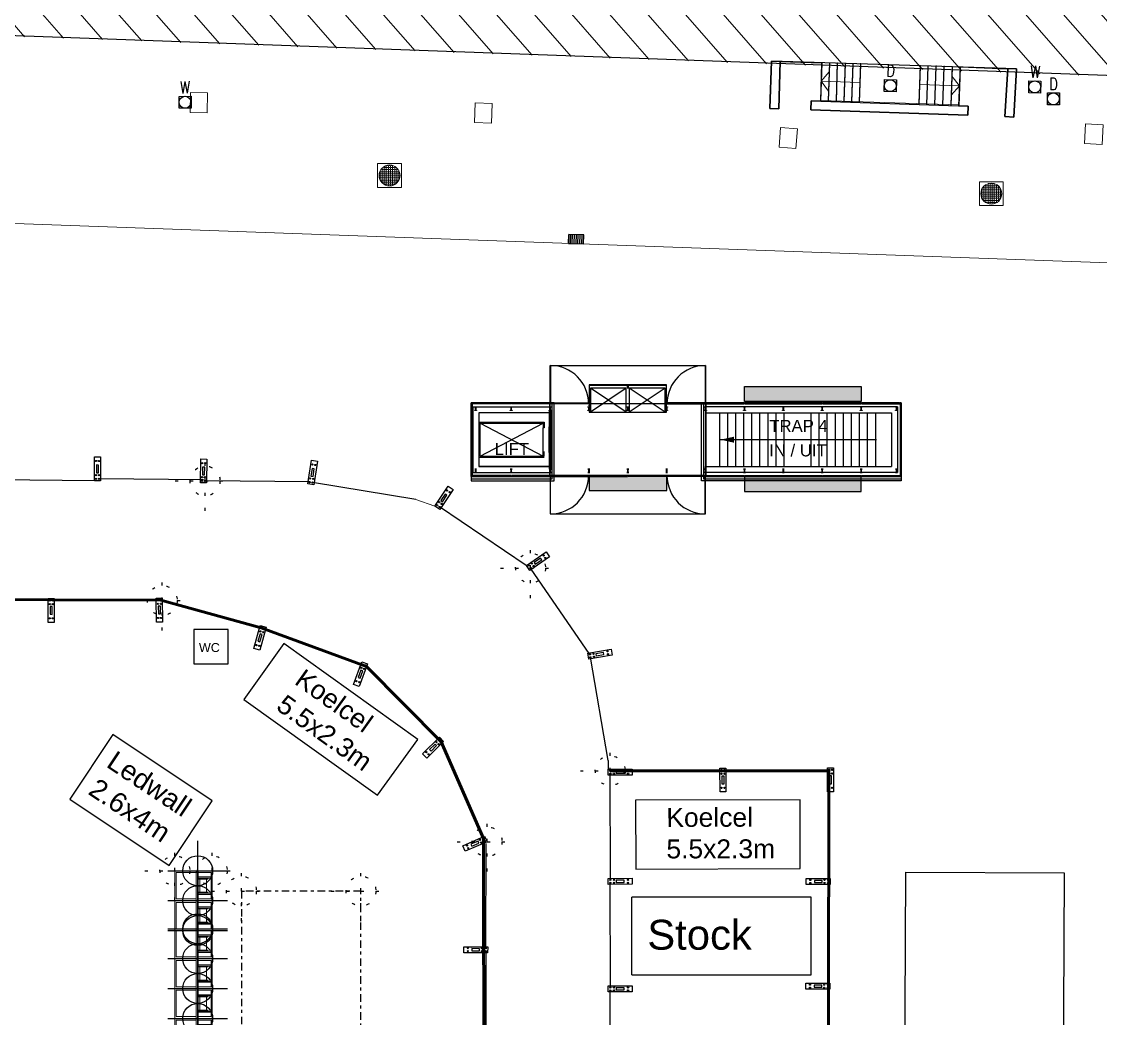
# Model space of a CAD drawing. Header units: metres. Extents: x -30504 to 105656, y -14907 to 193632.
# Drawn here: x 1599.19 to 1635.27, y 405.62 to 438.97 of the extents above; entities that cross this region are included whole.
import ezdxf
from ezdxf.enums import TextEntityAlignment as Align

# ---------------------------------------------------------------- set-up
doc = ezdxf.new("R2010")
doc.units = ezdxf.units.M
doc.header["$PDMODE"] = 34
doc.header["$PDSIZE"] = -2.5
doc.linetypes.add('BATTING', pattern=[0.4001, 0.0001, -0.1, -0.2, -0.1])
doc.linetypes.add('DASHDOT2', pattern=[0.5, 0.25, -0.125, 0, -0.125])
for name, color, linetype in [('0-dekseldrivers', 7, 'Continuous'), ('0-dekselwater', 7, 'Continuous'), ('2-riolering-straatkolk', 7, 'Continuous'), ('2_MET_HERRAS_BACHE', 3, 'Continuous'), ('Crash Barriers', 44, 'Continuous'), ('Koelcel', 162, 'Continuous'), ('MB-smartpoints 2D', 2, 'Continuous'), ('OA-lifthuis-trappen', 7, 'Continuous'), ('OA-lijnafwatering', 7, 'Continuous'), ('OA-meubilair', 2, 'Continuous'), ('Podium en layher', 234, 'Continuous'), ('Sanitair', 132, 'Continuous'), ('Tenten', 20, 'Continuous'), ('Tribunes', 179, 'Continuous'), ('UITZETTEN', 54, 'Continuous'), ('VUILBAK', 3, 'Continuous'), ('Zwart', 250, 'Continuous')]:
    doc.layers.add(name, color=color, linetype=linetype)
for name, color, linetype, lineweight in [('0-WEG-TRAPPEN', 7, 'Continuous', 18), ('Heras', 204, 'Continuous', 35), ('Lichtgrijs', 254, 'Continuous', 9), ('MB-outline 2D', 7, 'Continuous', 5), ('OA-nieuw voorstel', 3, 'Continuous', 5)]:
    doc.layers.add(name, color=color, linetype=linetype, lineweight=lineweight)
doc.styles.add('AQUAFIN', font='simplex.shx', dxfattribs={"width": 0.8})
doc.styles.add('DIM', font='arial.ttf')
doc.styles.get("Standard").update_dxf_attribs({"font": 'arial.ttf'})

# ---------------------------------------------------------------- blocks, each defined once
blk = doc.blocks.new('A$C072E088F')
at = {"layer": '2-riolering-straatkolk', "ltscale": 2}
h = blk.add_hatch(dxfattribs=at)
h.set_pattern_fill('LINE', color=256, scale=0.002, angle=90, style=0)
h.set_pattern_definition([(90, (5.599079, -6.4654274), (-0.00635, 4e-19), [])])
h.paths.add_polyline_path([(0, -0.03), (0.05, -0.03), (0.05, 0), (0, 0)])
at = {"layer": '2-riolering-straatkolk', "color": 1}
blk.add_lwpolyline([(0, -0.03), (0.05, -0.03), (0.05, 0), (0, 0)], close=True, dxfattribs=at)
blk = doc.blocks.new('dekselwater')
at = {"layer": '0-dekselwater', "linetype": 'ByBlock'}
blk.add_lwpolyline([(-0.04, 0.04), (0.04, 0.04), (0.04, -0.04), (-0.04, -0.04)], close=True, dxfattribs=at)
blk.add_circle((0, 0), 0.04, dxfattribs=at)
at = {"layer": '0-dekselwater', "style": 'AQUAFIN', "width": 0.8}
blk.add_text('W', height=0.08, dxfattribs=at).set_placement((0, 0.1), align=Align.MIDDLE)
blk = doc.blocks.new('dekseldrivers')
at = {"layer": '0-dekselwater', "linetype": 'ByBlock'}
blk.add_lwpolyline([(-0.04, 0.04), (0.04, 0.04), (0.04, -0.04), (-0.04, -0.04)], close=True, dxfattribs=at)
blk.add_circle((0, 0), 0.04, dxfattribs=at)
at = {"layer": '0-dekselwater', "style": 'AQUAFIN', "width": 0.8}
blk.add_text('D', height=0.08, dxfattribs=at).set_placement((0, 0.1), align=Align.MIDDLE)
blk = doc.blocks.new('HERRAS_BACHE')
at = {"layer": '2_MET_HERRAS_BACHE'}
for p, q in [((104131782, 193256129), (104134959, 193254662)), ((104134607, 193254018), (104134942, 193254744)), ((104134888, 193254472), (104134779, 193254236)), ((104135124, 193254660), (104134789, 193253934)), ((104134843, 193254206), (104134952, 193254443)), ((104134952, 193254443), (104134888, 193254472)), ((104134942, 193254744), (104135124, 193254660)), ((104134779, 193254236), (104134843, 193254206)), ((104134789, 193253934), (104134607, 193254018))]:
    blk.add_line(p, q, dxfattribs=at)
for centre in [(104134908, 193254551), (104134959, 193254662), (104134999, 193254509), (104135050, 193254620), (104134709, 193254120), (104134800, 193254078)]:
    blk.add_circle(centre, 21, dxfattribs=at)
blk = doc.blocks.new('B100000')
at = {"layer": 'MB-outline 2D'}
for p, q in [((60, 46), (0, 46)), ((940, 46), (1000, 46)), ((60, -12), (0, -12)), ((722, -75), (278, -75)), ((722, -300), (278, -300)), ((940, -12), (1000, -12)), ((248, -448), (752, -448))]:
    blk.add_line(p, q, dxfattribs=at)
for points in [[(0, -488), (1000, -488), (1000, 762), (0, 762)], [(940, 46), (940, 722), (60, 722), (60, 46)]]:
    blk.add_lwpolyline(points, close=True, dxfattribs=at)
for points in [[(792, -448), (940, -448), (940, -12), (60, -12), (60, -448), (208, -448)], [(208, -12), (208, -482), (248, -482), (248, -12)], [(278, -12), (278, -335), (248, -335)], [(722, -12), (722, -335), (752, -335)], [(792, -12), (792, -482), (752, -482), (752, -12)]]:
    blk.add_lwpolyline(points, dxfattribs=at)
at = {"layer": 'MB-smartpoints 2D'}
for p in [(0, 0), (1000, 0)]:
    blk.add_point(p, dxfattribs=at)

msp = doc.modelspace()

# ---------------------------------------------------------------- hatches: boundary and pattern name
at = {"layer": 'Lichtgrijs'}
h = msp.add_hatch(dxfattribs=at)
h.set_pattern_fill('ANSI31', color=256, scale=0.3, angle=86.11, style=0)
h.set_pattern_definition([(131.11, (1513.5605, 374.4506), (-0.71766, -0.626275), [])])
edge = h.paths.add_edge_path()
edge.add_line((1586.159, 464.777), (1585.634, 455.959))
edge.add_line((1585.634, 455.959), (1600.062, 455.17))
edge.add_line((1600.062, 455.17), (1600.058, 454.514))
edge.add_arc((1608.286, 456.721), 8.519, 195.0182, 262.3902)
edge.add_line((1607.158, 448.278), (1628.207, 447.614))
edge.add_line((1628.207, 447.614), (1628.207, 445.077))
edge.add_line((1628.207, 445.077), (1673.969, 443.052))
edge.add_line((1673.969, 443.052), (1673.607, 443.117))
edge.add_line((1673.607, 443.117), (1673.969, 443.052))
edge.add_line((1673.969, 443.052), (1674.166, 445.626))
edge.add_line((1674.166, 445.626), (1687.04, 445.082))
edge.add_line((1687.04, 445.082), (1686.859, 443.083))
edge.add_line((1686.859, 443.083), (1683.22, 443.253))
edge.add_line((1683.22, 443.253), (1682.1, 435.257))
edge.add_line((1682.1, 435.257), (1661.069, 436.172))
edge.add_line((1661.069, 436.172), (1661.064, 436.057))
edge.add_line((1661.064, 436.057), (1660.894, 436.066))
edge.add_line((1660.894, 436.066), (1660.89, 435.994))
edge.add_line((1660.89, 435.994), (1660.181, 436.025))
edge.add_line((1660.181, 436.025), (1660.159, 436.087))
edge.add_line((1660.159, 436.087), (1660.132, 436.087))
edge.add_line((1660.132, 436.087), (1659.932, 436.38))
edge.add_line((1659.932, 436.38), (1656.725, 436.534))
edge.add_line((1656.725, 436.534), (1656.426, 436.285))
edge.add_line((1656.426, 436.285), (1656.377, 436.285))
edge.add_line((1656.377, 436.285), (1656.375, 436.227))
edge.add_line((1656.375, 436.227), (1655.648, 436.258))
edge.add_line((1655.648, 436.258), (1655.65, 436.317))
edge.add_line((1655.65, 436.317), (1655.48, 436.324))
edge.add_line((1655.48, 436.324), (1655.484, 436.41))
edge.add_line((1655.484, 436.41), (1589.434, 438.819))
edge.add_line((1589.434, 438.819), (1589.77, 448.488))
edge.add_line((1589.77, 448.488), (1577.631, 448.609))
edge.add_line((1577.631, 448.609), (1577.789, 454.997))
edge.add_line((1577.789, 454.997), (1581.141, 454.913))
edge.add_line((1581.141, 454.913), (1581.419, 458.719))
edge.add_line((1581.419, 458.719), (1583.577, 458.591))
edge.add_line((1583.577, 458.591), (1583.717, 460.934))
edge.add_line((1583.717, 460.934), (1581.558, 461.062))
edge.add_line((1581.558, 461.062), (1581.631, 462.246))
edge.add_line((1581.631, 462.246), (1582.446, 462.196))
edge.add_line((1582.446, 462.196), (1582.6, 464.777))
edge.add_line((1582.6, 464.777), (1586.159, 464.777))
h = msp.add_hatch(dxfattribs=at)
h.set_pattern_fill('ANGLE', color=256, scale=0.01, style=0)
h.set_pattern_definition([(0.008657, (1389.75616, 432.79248), (-1.0553e-05, 0.06985), [0.0508, -0.01905]), (90.008657, (1389.75616, 432.79248), (-0.06985, -1.0553e-05), [0.0508, -0.01905])])
h.paths.add_polyline_path([(1611.149, 433.819, 1), (1611.849, 433.819, 1)])
h = msp.add_hatch(dxfattribs=at)
h.set_pattern_fill('ANGLE', color=256, scale=0.01, style=0)
h.set_pattern_definition([(0.008657, (1409.87874, 432.18364), (-1.0553e-05, 0.06985), [0.0508, -0.01905]), (90.008657, (1409.87874, 432.18364), (-0.06985, -1.0553e-05), [0.0508, -0.01905])])
h.paths.add_polyline_path([(1631.271, 433.21, 1), (1631.971, 433.21, 1)])
at = {"layer": 'OA-meubilair', "linetype": 'Continuous'}
h = msp.add_hatch(color=253, dxfattribs=at)
h.paths.add_polyline_path([(1627.266, 426.76), (1623.366, 426.76), (1623.366, 426.26), (1627.266, 426.26)])
h.paths.add_polyline_path([(1627.266, 423.749), (1623.366, 423.749), (1623.366, 423.249), (1627.266, 423.249)])
h.paths.add_polyline_path([(1620.77, 423.779), (1618.17, 423.779), (1618.17, 423.279), (1620.77, 423.279)])

# ---------------------------------------------------------------- linework, layer by layer
at = {"layer": '0-WEG-TRAPPEN'}
for p, q in [((1625.93, 436.969), (1626.201, 437.28)), ((1627.226, 436.928), (1625.93, 436.969)), ((1625.93, 436.969), (1626.179, 436.64)), ((1630.304, 437.143), (1630.561, 436.822)), ((1629.216, 436.865), (1630.561, 436.822)), ((1630.561, 436.822), (1630.278, 436.508)), ((1625.908, 436.328), (1630.535, 436.177))]:
    msp.add_line(p, q, dxfattribs=at)
for points in [[(1625.908, 436.328), (1625.952, 437.61)], [(1626.169, 436.32), (1626.212, 437.601)], [(1626.429, 436.311), (1626.472, 437.592)], [(1626.689, 436.303), (1626.732, 437.583)], [(1626.949, 436.294), (1626.992, 437.575)], [(1627.252, 437.57), (1627.2, 436.286)], [(1629.195, 436.221), (1629.237, 437.509)], [(1629.507, 437.501), (1629.455, 436.212)], [(1629.777, 437.492), (1629.725, 436.203)], [(1630.047, 437.484), (1629.995, 436.194)], [(1630.317, 437.476), (1630.265, 436.186)], [(1630.587, 437.468), (1630.535, 436.177)]]:
    msp.add_lwpolyline(points, dxfattribs=at)
at = {"layer": 'Heras', "linetype": 'Continuous', "lineweight": 60}
for points in [[(1575.055, 419.701), (1603.848, 419.615), (1607.206, 418.686), (1610.726, 417.393), (1613.224, 414.878), (1614.636, 411.646), (1614.669, 386.256), (1612.995, 383.178), (1610.164, 380.88)], [(1618.878, 413.908), (1626.191, 413.908), (1626.156, 388.581), (1618.876, 388.558)]]:
    msp.add_lwpolyline(points, dxfattribs=at)
at = {"layer": 'Koelcel', "linetype": 'Continuous'}
for points in [[(1606.629, 416.289), (1611.099, 413.085), (1612.439, 414.955), (1607.968, 418.158)], [(1619.732, 410.619), (1625.232, 410.632), (1625.227, 412.932), (1619.727, 412.919)]]:
    msp.add_lwpolyline(points, close=True, dxfattribs=at)
at = {"layer": 'Lichtgrijs'}
for points in [[(1605.41, 436.579), (1604.846, 436.59), (1604.834, 435.93), (1605.398, 435.919)], [(1614.926, 436.231), (1614.36, 436.246), (1614.343, 435.586), (1614.909, 435.571)], [(1635.362, 435.511), (1634.772, 435.546), (1634.734, 434.887), (1635.324, 434.853)], [(1625.144, 435.381), (1624.577, 435.428), (1624.523, 434.77), (1625.09, 434.724)]]:
    msp.add_lwpolyline(points, close=True, dxfattribs=at)
for points in [[(1502.56, 435.684), (1637.4, 430.83)], [(1611.099, 433.419), (1611.099, 434.219), (1611.899, 434.219), (1611.899, 433.419), (1611.099, 433.419)], [(1631.221, 432.81), (1631.221, 433.61), (1632.021, 433.61), (1632.021, 432.81), (1631.221, 432.81)]]:
    msp.add_lwpolyline(points, dxfattribs=at)
for centre in [(1611.499, 433.819), (1631.621, 433.21)]:
    msp.add_circle(centre, 0.35, dxfattribs=at)
at = {"layer": 'OA-lifthuis-trappen', "color": 3, "ltscale": 5}
msp.add_line((1618.176, 426.11, 0.002), (1618.176, 426.13, 0.002), dxfattribs=at)
at = {"layer": 'OA-lifthuis-trappen', "linetype": 'Continuous', "elevation": 0.002}
for points in [[(1620.756, 426.81), (1618.178, 426.81), (1618.178, 425.899), (1620.756, 425.899)], [(1614.226, 423.749), (1616.856, 423.749), (1616.856, 426.211), (1614.226, 426.211)], [(1614.226, 423.749), (1616.856, 423.749), (1616.856, 426.21), (1614.226, 426.21)], [(1628.606, 423.749), (1622.076, 423.749), (1622.076, 426.211), (1628.606, 426.211)]]:
    msp.add_lwpolyline(points, close=True, dxfattribs=at)
at = {"layer": 'OA-lijnafwatering'}
for p, q in [((1616.933, 423.674, 0.002), (1616.933, 426.211, 0.002)), ((1622.001, 426.211, 0.002), (1622.001, 423.672, 0.002)), ((1614.226, 423.674, 0.002), (1616.933, 423.674, 0.002)), ((1622.001, 423.672, 0.002), (1628.606, 423.674, 0.002))]:
    msp.add_line(p, q, dxfattribs=at)
at = {"layer": 'OA-lijnafwatering', "linetype": 'Continuous', "elevation": 0.002}
msp.add_lwpolyline([(1614.226, 423.749), (1614.226, 423.599), (1617.006, 423.599), (1617.006, 426.211), (1616.856, 426.21), (1616.856, 423.749), (1614.226, 423.749)], dxfattribs=at)
at = {"layer": 'OA-lijnafwatering', "elevation": 0.002}
msp.add_lwpolyline([(1622.076, 426.211), (1622.076, 423.749), (1628.606, 423.749), (1628.606, 423.599), (1622.076, 423.599), (1621.926, 423.599), (1621.926, 426.211)], close=True, dxfattribs=at)
at = {"layer": 'OA-nieuw voorstel'}
msp.add_line((1612.377, 422.981), (1613.01, 422.758), dxfattribs=at)
at = {"layer": 'Podium en layher', "linetype": 'DASHDOT2'}
msp.add_lwpolyline([(1606.543, 391.781), (1610.543, 391.781), (1610.543, 409.881), (1606.543, 409.881)], close=True, dxfattribs=at)
at = {"layer": 'Sanitair'}
for p, q in [((1606.103, 418.63, 0.036), (1604.953, 418.63, 0.036)), ((1604.953, 418.63, 0.036), (1604.953, 417.48, 0.036)), ((1606.103, 417.48, 0.036), (1606.103, 418.63, 0.036)), ((1604.953, 417.48, 0.036), (1606.103, 417.48, 0.036))]:
    msp.add_line(p, q, dxfattribs=at)
at = {"layer": 'Tenten', "color": 116, "true_color": 0x136734}
for p, q in [((1625.598, 409.677), (1619.598, 409.677)), ((1619.598, 407.077), (1619.598, 409.677)), ((1625.598, 407.077), (1625.598, 409.677)), ((1619.598, 407.077), (1625.598, 407.077))]:
    msp.add_line(p, q, dxfattribs=at)
at = {"layer": 'Tribunes', "color": 18, "true_color": 0x000000}
msp.add_lwpolyline([(1633.932, 385.066), (1628.64, 385.093), (1628.766, 410.515), (1634.058, 410.489)], close=True, dxfattribs=at)
at = {"layer": 'UITZETTEN', "linetype": 'BATTING'}
for p in [(1605.328, 423.602), (1616.213, 420.685), (1603.898, 419.603), (1618.878, 413.908), (1614.758, 411.535), (1604.32, 410.563), (1605.57, 410.563), (1606.543, 409.881), (1610.543, 409.881)]:
    msp.add_point(p, dxfattribs=at)
at = {"layer": 'VUILBAK'}
msp.add_line((1618.812, 414.253), (1618.81, 413.958), dxfattribs=at)
at = {"layer": 'Zwart'}
for p, q in [((1655.486, 436.44), (1589.435, 438.839)), ((1614.281, 426.08, 0.002), (1616.866, 426.08, 0.002)), ((1614.281, 426.08, 0.002), (1614.281, 423.88, 0.002)), ((1616.866, 426.08, 0.002), (1616.866, 425.952, 0.002)), ((1628.486, 426.08, 0.002), (1628.486, 423.879, 0.002)), ((1614.481, 425.88, 0.002), (1614.481, 424.08, 0.002)), ((1616.834, 425.96, 0.002), (1616.834, 423.999, 0.002)), ((1616.884, 425.96, 0.002), (1616.884, 423.999, 0.002)), ((1622.806, 424.08, 0.002), (1622.806, 425.88, 0.002)), ((1623.076, 424.08, 0.002), (1623.076, 425.88, 0.002)), ((1623.346, 424.08, 0.002), (1623.346, 425.88, 0.002)), ((1623.616, 424.08, 0.002), (1623.616, 425.88, 0.002)), ((1623.886, 424.08, 0.002), (1623.886, 425.88, 0.002)), ((1624.156, 424.08, 0.002), (1624.156, 425.88, 0.002)), ((1624.426, 424.08, 0.002), (1624.426, 425.88, 0.002)), ((1624.696, 424.08, 0.002), (1624.696, 425.88, 0.002)), ((1625.596, 424.08, 0.002), (1625.596, 425.88, 0.002)), ((1625.866, 424.08, 0.002), (1625.866, 425.88, 0.002)), ((1626.136, 424.08, 0.002), (1626.136, 425.88, 0.002)), ((1626.406, 424.08, 0.002), (1626.406, 425.88, 0.002)), ((1626.676, 424.08, 0.002), (1626.676, 425.88, 0.002)), ((1626.946, 424.08, 0.002), (1626.946, 425.88, 0.002)), ((1627.216, 424.08, 0.002), (1627.216, 425.88, 0.002)), ((1627.486, 424.08, 0.002), (1627.486, 425.88, 0.002)), ((1627.756, 424.08, 0.002), (1627.756, 425.88, 0.002)), ((1628.286, 425.88, 0.002), (1628.286, 424.08, 0.002)), ((1614.495, 425.565, 0.002), (1616.666, 425.565, 0.002)), ((1614.495, 424.395, 0.002), (1614.495, 425.565, 0.002)), ((1614.495, 424.395, 0.002), (1614.495, 425.565, 0.002)), ((1614.531, 425.53, 0.002), (1616.631, 424.43, 0.002)), ((1614.531, 424.43, 0.002), (1616.631, 425.53, 0.002)), ((1614.531, 424.43, 0.002), (1614.531, 425.53, 0.002)), ((1614.531, 425.53, 0.002), (1616.666, 425.53, 0.002)), ((1616.631, 425.53, 0.002), (1616.631, 425.377, 0.002)), ((1616.666, 425.377, 0.002), (1616.631, 425.377, 0.002)), ((1616.631, 424.582, 0.002), (1616.631, 425.377, 0.002)), ((1616.666, 425.565, 0.002), (1616.666, 425.377, 0.002)), ((1616.849, 425.41, 0.002), (1616.899, 425.41, 0.002)), ((1627.786, 424.98, 0.002), (1622.566, 424.981, 0.002)), ((1614.495, 424.395, 0.002), (1616.666, 424.395, 0.002)), ((1614.495, 424.395, 0.002), (1616.666, 424.395, 0.002)), ((1614.531, 424.43, 0.002), (1616.666, 424.43, 0.002)), ((1616.631, 424.43, 0.002), (1616.631, 424.582, 0.002)), ((1616.666, 424.43, 0.002), (1616.666, 424.582, 0.002)), ((1614.481, 424.08, 0.002), (1616.766, 424.08, 0.002)), ((1616.816, 424.08, 0.002), (1614.481, 424.08, 0.002)), ((1616.866, 423.88, 0.002), (1616.866, 424.08, 0.002)), ((1616.866, 424.028, 0.002), (1616.866, 424.08, 0.002)), ((1616.866, 423.88, 0.002), (1616.866, 424.008, 0.002)), ((1614.281, 423.88, 0.002), (1616.866, 423.88, 0.002))]:
    msp.add_line(p, q, dxfattribs=at)
at = {"layer": 'Zwart', "color": 250}
for points in [[(1624.561, 437.636), (1624.512, 436.051), (1624.212, 436.061), (1624.266, 437.646)], [(1624.266, 437.643), (1624.212, 436.061), (1624.512, 436.05), (1624.561, 437.633), (1625.94, 437.589), (1625.908, 436.308), (1625.599, 436.318), (1625.589, 436.018), (1630.833, 435.84), (1630.843, 436.139), (1630.534, 436.15), (1630.589, 437.452), (1632.17, 437.39), (1632.071, 435.789), (1632.369, 435.77), (1632.469, 437.381)], [(1632.469, 437.381), (1632.369, 435.77), (1632.071, 435.789), (1632.171, 437.399)], [(1625.599, 436.318), (1630.843, 436.139), (1630.833, 435.84), (1625.589, 436.018)]]:
    msp.add_lwpolyline(points, close=True, dxfattribs=at)
for points in [[(1625.952, 437.589), (1625.908, 436.308)], [(1626.212, 437.58), (1626.168, 436.299)], [(1626.472, 437.571), (1626.428, 436.29)], [(1626.732, 437.562), (1626.688, 436.281)], [(1626.993, 437.553), (1626.948, 436.272)], [(1627.244, 437.545), (1627.199, 436.264)], [(1629.239, 437.477), (1629.194, 436.196)], [(1629.498, 437.468), (1629.453, 436.187)], [(1629.768, 437.459), (1629.723, 436.178)], [(1630.038, 437.449), (1629.994, 436.168)], [(1630.308, 437.44), (1630.264, 436.159)], [(1630.578, 437.431), (1630.534, 436.15)]]:
    msp.add_lwpolyline(points, dxfattribs=at)
at = {"layer": 'Zwart', "color": 250, "elevation": 0.002}
for points in [[(1616.866, 426.181), (1616.866, 427.461), (1622.066, 427.461), (1622.066, 426.181)], [(1618.216, 426.7), (1618.216, 425.9), (1619.416, 425.9), (1619.416, 426.7)], [(1619.516, 426.7), (1619.516, 425.9), (1620.716, 425.9), (1620.716, 426.7)], [(1615.556, 426.181), (1614.276, 426.181), (1614.276, 426.211), (1615.556, 426.211), (1615.556, 426.181)], [(1616.834, 424.55), (1616.834, 425.41), (1616.884, 425.41), (1616.884, 424.55)], [(1615.556, 423.779), (1614.276, 423.779), (1614.276, 423.749), (1615.556, 423.749), (1615.556, 423.779)], [(1616.866, 423.779), (1616.866, 422.499), (1622.066, 422.499), (1622.066, 423.779)]]:
    msp.add_lwpolyline(points, close=True, dxfattribs=at)
for points in [[(1616.876, 427.461), (1616.876, 426.181)], [(1622.056, 427.461), (1622.056, 426.181)], [(1620.756, 426.08), (1620.756, 426.81), (1619.476, 426.81), (1619.476, 426.726), (1619.456, 426.726), (1619.456, 426.81), (1618.176, 426.81), (1618.176, 426.08)], [(1618.186, 426.08), (1618.186, 426.8), (1619.446, 426.8), (1619.446, 426.716), (1619.486, 426.716), (1619.486, 426.8), (1620.746, 426.8), (1620.746, 426.08)], [(1619.416, 425.9), (1618.216, 426.7)], [(1619.416, 426.7), (1618.216, 425.9)], [(1620.716, 425.9), (1619.516, 426.7)], [(1620.716, 426.7), (1619.516, 425.9)], [(1614.256, 426.21), (1614.256, 423.749), (1614.226, 423.749), (1614.226, 426.21), (1614.256, 426.21)], [(1615.576, 426.211), (1616.856, 426.211), (1616.856, 426.181), (1616.856, 426.181), (1615.576, 426.181), (1615.576, 426.211)], [(1616.876, 426.211), (1618.156, 426.211), (1618.156, 426.181), (1616.876, 426.181), (1616.876, 426.211)], [(1622.056, 426.211), (1620.776, 426.211), (1620.776, 426.181), (1622.056, 426.181), (1622.056, 426.211)], [(1628.486, 426.08), (1622.066, 426.08), (1622.066, 425.88), (1628.286, 425.88)], [(1622.076, 426.211), (1622.076, 426.181), (1623.356, 426.181), (1623.356, 426.211), (1622.076, 426.211)], [(1623.376, 426.211), (1623.376, 426.181), (1624.656, 426.181), (1624.656, 426.211), (1623.376, 426.211), (1623.376, 426.211)], [(1624.676, 426.211), (1624.676, 426.181), (1625.956, 426.181), (1625.956, 426.211), (1624.676, 426.211), (1624.676, 426.211)], [(1625.976, 426.211), (1625.976, 426.181), (1627.256, 426.181), (1627.256, 426.211), (1625.976, 426.211), (1625.976, 426.211)], [(1627.276, 426.211), (1627.276, 426.181), (1628.556, 426.181), (1628.556, 426.211), (1627.276, 426.211), (1627.276, 426.211)], [(1628.576, 426.21), (1628.576, 423.749), (1628.606, 423.749), (1628.606, 426.21), (1628.576, 426.21)], [(1616.834, 425.88), (1614.481, 425.88), (1614.481, 424.08), (1616.834, 424.08)], [(1622.536, 425.88), (1622.536, 424.08)], [(1628.486, 423.879), (1622.066, 423.879), (1622.066, 424.08), (1628.286, 424.08)], [(1614.226, 423.749), (1614.256, 423.749)], [(1615.576, 423.749), (1616.856, 423.749), (1616.856, 423.779), (1616.856, 423.779), (1615.576, 423.779), (1615.576, 423.749)], [(1616.876, 423.749), (1618.156, 423.749), (1618.156, 423.779), (1616.876, 423.779), (1616.876, 423.749)], [(1616.876, 422.499), (1616.876, 423.779)], [(1618.176, 423.749), (1619.456, 423.749), (1619.456, 423.779), (1618.176, 423.779), (1618.176, 423.749)], [(1620.756, 423.749), (1619.476, 423.749), (1619.476, 423.779), (1620.756, 423.779), (1620.756, 423.749)], [(1622.056, 423.749), (1620.776, 423.749), (1620.776, 423.779), (1622.056, 423.779), (1622.056, 423.749)], [(1622.056, 422.499), (1622.056, 423.779)], [(1622.076, 423.749), (1622.076, 423.779), (1623.356, 423.779), (1623.356, 423.749)], [(1623.356, 423.749), (1622.076, 423.749), (1622.076, 423.749)], [(1623.376, 423.749), (1623.376, 423.779), (1624.656, 423.779), (1624.656, 423.749), (1623.376, 423.749), (1623.376, 423.749)], [(1624.676, 423.749), (1624.676, 423.779), (1625.956, 423.779), (1625.956, 423.749), (1624.676, 423.749), (1624.676, 423.749)], [(1625.976, 423.749), (1625.976, 423.779), (1627.256, 423.779), (1627.256, 423.749), (1625.976, 423.749), (1625.976, 423.749)], [(1627.276, 423.749), (1627.276, 423.779), (1628.556, 423.779), (1628.556, 423.749), (1627.276, 423.749), (1627.276, 423.749)]]:
    msp.add_lwpolyline(points, dxfattribs=at)
at = {"layer": 'Zwart', "color": 250, "ltscale": 5, "elevation": 0.002}
for points in [[(1623.366, 426.76), (1627.266, 426.76), (1627.266, 426.26), (1623.366, 426.26)], [(1618.17, 423.279), (1620.77, 423.279), (1620.77, 423.779), (1618.17, 423.779)], [(1623.366, 423.249), (1627.266, 423.249), (1627.266, 423.749), (1623.366, 423.749)]]:
    msp.add_lwpolyline(points, close=True, dxfattribs=at)
at = {"layer": 'Zwart', "color": 250, "elevation": 0.002}
for points in [[(1614.346, 425.96), (1614.346, 425.966), (1614.369, 425.966, 0.414214), (1614.376, 425.973), (1614.376, 426.067, 0.414214), (1614.369, 426.074), (1614.346, 426.074), (1614.346, 426.08), (1614.41, 426.08), (1614.41, 426.074), (1614.387, 426.074, 0.414214), (1614.38, 426.067), (1614.38, 425.973, 0.414214), (1614.387, 425.966), (1614.41, 425.966), (1614.41, 425.96)], [(1615.534, 425.96), (1615.534, 425.966), (1615.557, 425.966, 0.414214), (1615.564, 425.973), (1615.564, 426.067, 0.414214), (1615.557, 426.074), (1615.534, 426.074), (1615.534, 426.08), (1615.598, 426.08), (1615.598, 426.074), (1615.575, 426.074, 0.414214), (1615.568, 426.067), (1615.568, 425.973, 0.414214), (1615.575, 425.966), (1615.598, 425.966), (1615.598, 425.96)], [(1616.834, 425.96), (1616.834, 425.966), (1616.857, 425.966, 0.414214), (1616.864, 425.973), (1616.864, 426.067, 0.414214), (1616.857, 426.074), (1616.834, 426.074), (1616.834, 426.08), (1616.898, 426.08), (1616.898, 426.074), (1616.875, 426.074, 0.414214), (1616.868, 426.067), (1616.868, 425.973, 0.414214), (1616.875, 425.966), (1616.898, 425.966), (1616.898, 425.96)], [(1618.134, 425.96), (1618.134, 425.966), (1618.157, 425.966, 0.414214), (1618.164, 425.973), (1618.164, 426.067, 0.414214), (1618.157, 426.074), (1618.134, 426.074), (1618.134, 426.08), (1618.198, 426.08), (1618.198, 426.074), (1618.175, 426.074, 0.414214), (1618.168, 426.067), (1618.168, 425.973, 0.414214), (1618.175, 425.966), (1618.198, 425.966), (1618.198, 425.96)], [(1619.434, 425.96), (1619.434, 425.966), (1619.457, 425.966, 0.414214), (1619.464, 425.973), (1619.464, 426.067, 0.414214), (1619.457, 426.074), (1619.434, 426.074), (1619.434, 426.08), (1619.498, 426.08), (1619.498, 426.074), (1619.475, 426.074, 0.414214), (1619.468, 426.067), (1619.468, 425.973, 0.414214), (1619.475, 425.966), (1619.498, 425.966), (1619.498, 425.96)], [(1620.734, 425.96), (1620.734, 425.966), (1620.757, 425.966, 0.414214), (1620.764, 425.973), (1620.764, 426.067, 0.414214), (1620.757, 426.074), (1620.734, 426.074), (1620.734, 426.08), (1620.798, 426.08), (1620.798, 426.074), (1620.775, 426.074, 0.414214), (1620.768, 426.067), (1620.768, 425.973, 0.414214), (1620.775, 425.966), (1620.798, 425.966), (1620.798, 425.96)], [(1622.034, 425.96), (1622.034, 425.966), (1622.057, 425.966, 0.414214), (1622.064, 425.973), (1622.064, 426.067, 0.414214), (1622.057, 426.074), (1622.034, 426.074), (1622.034, 426.08), (1622.098, 426.08), (1622.098, 426.074), (1622.075, 426.074, 0.414214), (1622.068, 426.067), (1622.068, 425.973, 0.414214), (1622.075, 425.966), (1622.098, 425.966), (1622.098, 425.96)], [(1623.334, 425.96), (1623.334, 425.966), (1623.357, 425.966, 0.414214), (1623.364, 425.973), (1623.364, 426.067, 0.414214), (1623.357, 426.074), (1623.334, 426.074), (1623.334, 426.08), (1623.398, 426.08), (1623.398, 426.074), (1623.375, 426.074, 0.414214), (1623.368, 426.067), (1623.368, 425.973, 0.414214), (1623.375, 425.966), (1623.398, 425.966), (1623.398, 425.96)], [(1624.634, 425.96), (1624.634, 425.966), (1624.657, 425.966, 0.414214), (1624.664, 425.973), (1624.664, 426.067, 0.414214), (1624.657, 426.074), (1624.634, 426.074), (1624.634, 426.08), (1624.698, 426.08), (1624.698, 426.074), (1624.675, 426.074, 0.414214), (1624.668, 426.067), (1624.668, 425.973, 0.414214), (1624.675, 425.966), (1624.698, 425.966), (1624.698, 425.96)], [(1625.934, 425.96), (1625.934, 425.966), (1625.957, 425.966, 0.414214), (1625.964, 425.973), (1625.964, 426.067, 0.414214), (1625.957, 426.074), (1625.934, 426.074), (1625.934, 426.08), (1625.998, 426.08), (1625.998, 426.074), (1625.975, 426.074, 0.414214), (1625.968, 426.067), (1625.968, 425.973, 0.414214), (1625.975, 425.966), (1625.998, 425.966), (1625.998, 425.96)], [(1627.234, 425.96), (1627.234, 425.966), (1627.257, 425.966, 0.414214), (1627.264, 425.973), (1627.264, 426.067, 0.414214), (1627.257, 426.074), (1627.234, 426.074), (1627.234, 426.08), (1627.298, 426.08), (1627.298, 426.074), (1627.275, 426.074, 0.414214), (1627.268, 426.067), (1627.268, 425.973, 0.414214), (1627.275, 425.966), (1627.298, 425.966), (1627.298, 425.96)], [(1628.422, 425.96), (1628.422, 425.966), (1628.445, 425.966, 0.414214), (1628.452, 425.973), (1628.452, 426.067, 0.414214), (1628.445, 426.074), (1628.422, 426.074), (1628.422, 426.08), (1628.486, 426.08), (1628.486, 426.074), (1628.463, 426.074, 0.414214), (1628.456, 426.067), (1628.456, 425.973, 0.414214), (1628.463, 425.966), (1628.486, 425.966), (1628.486, 425.96)], [(1614.346, 423.879), (1614.346, 423.885), (1614.369, 423.885, 0.414214), (1614.376, 423.892), (1614.376, 423.986, 0.414214), (1614.369, 423.993), (1614.346, 423.993), (1614.346, 423.999), (1614.41, 423.999), (1614.41, 423.993), (1614.387, 423.993, 0.414214), (1614.38, 423.986), (1614.38, 423.892, 0.414214), (1614.387, 423.885), (1614.41, 423.885), (1614.41, 423.879)], [(1615.534, 423.879), (1615.534, 423.885), (1615.557, 423.885, 0.414214), (1615.564, 423.892), (1615.564, 423.986, 0.414214), (1615.557, 423.993), (1615.534, 423.993), (1615.534, 423.999), (1615.598, 423.999), (1615.598, 423.993), (1615.575, 423.993, 0.414214), (1615.568, 423.986), (1615.568, 423.892, 0.414214), (1615.575, 423.885), (1615.598, 423.885), (1615.598, 423.879)], [(1616.834, 423.879), (1616.834, 423.885), (1616.857, 423.885, 0.414214), (1616.864, 423.892), (1616.864, 423.986, 0.414214), (1616.857, 423.993), (1616.834, 423.993), (1616.834, 423.999), (1616.898, 423.999), (1616.898, 423.993), (1616.875, 423.993, 0.414214), (1616.868, 423.986), (1616.868, 423.892, 0.414214), (1616.875, 423.885), (1616.898, 423.885), (1616.898, 423.879)], [(1618.134, 423.879), (1618.134, 423.885), (1618.157, 423.885, 0.414214), (1618.164, 423.892), (1618.164, 423.986, 0.414214), (1618.157, 423.993), (1618.134, 423.993), (1618.134, 423.999), (1618.198, 423.999), (1618.198, 423.993), (1618.175, 423.993, 0.414214), (1618.168, 423.986), (1618.168, 423.892, 0.414214), (1618.175, 423.885), (1618.198, 423.885), (1618.198, 423.879)], [(1619.434, 423.879), (1619.434, 423.885), (1619.457, 423.885, 0.414214), (1619.464, 423.892), (1619.464, 423.986, 0.414214), (1619.457, 423.993), (1619.434, 423.993), (1619.434, 423.999), (1619.498, 423.999), (1619.498, 423.993), (1619.475, 423.993, 0.414214), (1619.468, 423.986), (1619.468, 423.892, 0.414214), (1619.475, 423.885), (1619.498, 423.885), (1619.498, 423.879)], [(1620.734, 423.879), (1620.734, 423.885), (1620.757, 423.885, 0.414214), (1620.764, 423.892), (1620.764, 423.986, 0.414214), (1620.757, 423.993), (1620.734, 423.993), (1620.734, 423.999), (1620.798, 423.999), (1620.798, 423.993), (1620.775, 423.993, 0.414214), (1620.768, 423.986), (1620.768, 423.892, 0.414214), (1620.775, 423.885), (1620.798, 423.885), (1620.798, 423.879)], [(1622.034, 423.879), (1622.034, 423.885), (1622.057, 423.885, 0.414214), (1622.064, 423.892), (1622.064, 423.986, 0.414214), (1622.057, 423.993), (1622.034, 423.993), (1622.034, 423.999), (1622.098, 423.999), (1622.098, 423.993), (1622.075, 423.993, 0.414214), (1622.068, 423.986), (1622.068, 423.892, 0.414214), (1622.075, 423.885), (1622.098, 423.885), (1622.098, 423.879)], [(1623.334, 423.879), (1623.334, 423.885), (1623.357, 423.885, 0.414214), (1623.364, 423.892), (1623.364, 423.986, 0.414214), (1623.357, 423.993), (1623.334, 423.993), (1623.334, 423.999), (1623.398, 423.999), (1623.398, 423.993), (1623.375, 423.993, 0.414214), (1623.368, 423.986), (1623.368, 423.892, 0.414214), (1623.375, 423.885), (1623.398, 423.885), (1623.398, 423.879)], [(1624.634, 423.879), (1624.634, 423.885), (1624.657, 423.885, 0.414214), (1624.664, 423.892), (1624.664, 423.986, 0.414214), (1624.657, 423.993), (1624.634, 423.993), (1624.634, 423.999), (1624.698, 423.999), (1624.698, 423.993), (1624.675, 423.993, 0.414214), (1624.668, 423.986), (1624.668, 423.892, 0.414214), (1624.675, 423.885), (1624.698, 423.885), (1624.698, 423.879)], [(1625.934, 423.879), (1625.934, 423.885), (1625.957, 423.885, 0.414214), (1625.964, 423.892), (1625.964, 423.986, 0.414214), (1625.957, 423.993), (1625.934, 423.993), (1625.934, 423.999), (1625.998, 423.999), (1625.998, 423.993), (1625.975, 423.993, 0.414214), (1625.968, 423.986), (1625.968, 423.892, 0.414214), (1625.975, 423.885), (1625.998, 423.885), (1625.998, 423.879)], [(1627.234, 423.879), (1627.234, 423.885), (1627.257, 423.885, 0.414214), (1627.264, 423.892), (1627.264, 423.986, 0.414214), (1627.257, 423.993), (1627.234, 423.993), (1627.234, 423.999), (1627.298, 423.999), (1627.298, 423.993), (1627.275, 423.993, 0.414214), (1627.268, 423.986), (1627.268, 423.892, 0.414214), (1627.275, 423.885), (1627.298, 423.885), (1627.298, 423.879)], [(1628.422, 423.879), (1628.422, 423.885), (1628.445, 423.885, 0.414214), (1628.452, 423.892), (1628.452, 423.986, 0.414214), (1628.445, 423.993), (1628.422, 423.993), (1628.422, 423.999), (1628.486, 423.999), (1628.486, 423.993), (1628.463, 423.993, 0.414214), (1628.456, 423.986), (1628.456, 423.892, 0.414214), (1628.463, 423.885), (1628.486, 423.885), (1628.486, 423.879)]]:
    msp.add_lwpolyline(points, format="xyb", close=True, dxfattribs=at)
msp.add_lwpolyline([(1623.017, 424.98, 0.2, 0, 0), (1622.566, 424.981, 0, 0, 0)], format="xyseb", dxfattribs=at)
at = {"layer": 'Zwart', "color": 30, "linetype": 'Continuous', "true_color": 0xf8991e}
msp.add_lwpolyline([(1602.242, 415.121), (1600.801, 412.957), (1604.13, 410.74), (1605.571, 412.904)], close=True, dxfattribs=at)
at = {"layer": 'Zwart'}
for centre, start, end in [((1616.876, 426.181, 0.002), 0.0006, 90), ((1622.056, 426.181, 0.002), 90, 179.9994), ((1616.876, 423.779, 0.002), 270, 359.9994), ((1622.056, 423.779, 0.002), 180.0006, 270)]:
    msp.add_arc(centre, 1.28, start, end, dxfattribs=at)

# ---------------------------------------------------------------- block references
at = {"layer": '0-dekseldrivers'}
for p, xscale, yscale, zscale, rotation in [((1628.24, 436.822), 5, 5, 5, 358.4665024609938), ((1633.698, 436.38), 4.999999999999999, 4.999999999999999, 4.999999999999999, 359.5078989083031)]:
    msp.add_blockref('dekseldrivers', p, dxfattribs=dict(at, xscale=xscale, yscale=yscale, zscale=zscale, rotation=rotation))
at = {"layer": 'Crash Barriers', "xscale": 0.001, "yscale": 0.001, "zscale": 0.001, "rotation": 90}
for p in [(1605.082, 409.563), (1605.082, 408.563), (1605.082, 407.623), (1605.082, 406.623), (1605.082, 405.623), (1605.082, 404.623)]:
    msp.add_blockref('B100000', p, dxfattribs=at)
at = {"layer": 'Heras'}
for p, xscale, yscale, zscale, rotation in [((17082.389, 219402.382), 0.0009999999999999983, 0.0009999999999999983, 0.0009999999999999983, 204.2732109443971), ((17086.04, 219402.418), 0.0009999999999999983, 0.0009999999999999983, 0.0009999999999999983, 204.2732109443971), ((17089.59, 219402.349), 0.0009999999999999983, 0.0009999999999999983, 0.0009999999999999983, 204.2732109443971), ((50258.343, 214490.563), 0.000999999999999998, 0.000999999999999998, 0.000999999999999998, 195.5142223274256), ((135452.473, 174429.901), 0.000999999999999998, 0.000999999999999998, 0.000999999999999998, 170.7519016544883), ((189886.921, 113317.075), 0.000999999999999998, 0.000999999999999998, 0.000999999999999998, 149.2669126015008), ((-12771.316, -218634.993), 0.000999999999999999, 0.000999999999999999, 0.000999999999999999, 24.56432688655876), ((-10471.023, -218773.575), 0.0009999999999999987, 0.0009999999999999987, 0.0009999999999999987, 25.16484928032271), ((-69948.241, -207117.509), 0.000999999999999999, 0.000999999999999999, 0.000999999999999999, 9.2944898890706), ((-85742.554, -200979.857), 0.0009999999999999987, 0.0009999999999999987, 0.0009999999999999987, 4.869850561062297), ((219819.556, 24493.189), 0.000999999999999998, 0.000999999999999998, 0.000999999999999998, 124.6142602168745), ((-163368.321, -144404.135), 0.0009999999999999987, 0.0009999999999999987, 0.0009999999999999987, 339.5942716893451), ((-11683.34, -218707.969), 0.000999999999999998, 0.000999999999999998, 0.000999999999999998, 24.8429783389107), ((-11679.747, -218707.964), 0.000999999999999998, 0.000999999999999998, 0.000999999999999998, 24.8429783389107), ((-204776.665, -74381.97), 0.0009999999999999985, 0.0009999999999999985, 0.0009999999999999985, 318.2378153207199), ((220740.776, -12892.13), 0.000999999999999998, 0.000999999999999998, 0.000999999999999998, 114.8429783389107), ((-217482.818, 13927.177), 0.0009999999999999987, 0.0009999999999999987, 0.0009999999999999987, 294.787808325942), ((-217466.47, 14368.266), 0.0009999999999999985, 0.0009999999999999985, 0.0009999999999999985, 294.6718617397013), ((220740.776, -12895.78), 0.000999999999999998, 0.000999999999999998, 0.000999999999999998, 114.8429783389107), ((-217482.829, 13923.675), 0.0009999999999999987, 0.0009999999999999987, 0.0009999999999999987, 294.787808325942), ((-217494.27, 13921.281), 0.0009999999999999987, 0.0009999999999999987, 0.0009999999999999987, 294.787808325942), ((220740.776, -12899.379), 0.000999999999999998, 0.000999999999999998, 0.000999999999999998, 114.8429783389107), ((-217482.839, 13920.156), 0.0009999999999999987, 0.0009999999999999987, 0.0009999999999999987, 294.787808325942)]:
    msp.add_blockref('HERRAS_BACHE', p, dxfattribs=dict(at, xscale=xscale, yscale=yscale, zscale=zscale, rotation=rotation))
at = {"layer": 'Lichtgrijs'}
for name, p, xscale, yscale, zscale, rotation in [('dekselwater', (1633.076, 436.782), 5, 5, 5, 358.4725516526885), ('dekselwater', (1604.661, 436.266), 5, 5, 5, 0.538828691715405), ('A$C072E088F', (1617.49, 431.848), 10, 10, 10, 357.9053392448682)]:
    msp.add_blockref(name, p, dxfattribs=dict(at, xscale=xscale, yscale=yscale, zscale=zscale, rotation=rotation))

# ---------------------------------------------------------------- texts
at = {"layer": 'OA-lifthuis-trappen', "style": 'DIM'}
for s, p in [('TRAP 4', (1624.197, 425.243, 0.002)), ('LIFT', (1615.016, 424.469, 0.002)), ('IN / UIT', (1624.193, 424.421, 0.002))]:
    msp.add_text(s, height=0.4, dxfattribs=at).set_placement(p)
at = {"layer": 'Tenten', "color": 0, "linetype": 'BATTING'}
msp.add_text('Stock', height=1, dxfattribs=at).set_placement((1620.118, 407.922))
at = {"layer": 'Zwart', "linetype": 'BATTING', "insert": (1605.124, 418.178, 0.036), "char_height": 0.3, "attachment_point": 1}
msp.add_mtext_dynamic_manual_height_columns('WC', width=1.15, gutter_width=1.5, heights=[0], dxfattribs=at)
at = {"layer": 'Zwart', "color": 0, "linetype": 'BATTING', "attachment_point": 1}
for s, width, gutter_width, insert, char_height, rotation in [('Koelcel\\P5.5x2.3m', 11.59778, 3.163, (1608.651, 417.35), 0.6326, 324.3757), ('Ledwall\\P2.6x4m', 8.76732, 3.288, (1602.354, 414.608), 0.6575, 326.3425), ('Koelcel\\P5.5x2.3m', 11.59778, 3.163, (1620.753, 412.662), 0.6326, 0.1331)]:
    msp.add_mtext_dynamic_manual_height_columns(s, width=width, gutter_width=gutter_width, heights=[0], dxfattribs=dict(at, insert=insert, char_height=char_height, rotation=rotation))

doc.saveas('drawing.dxf')
